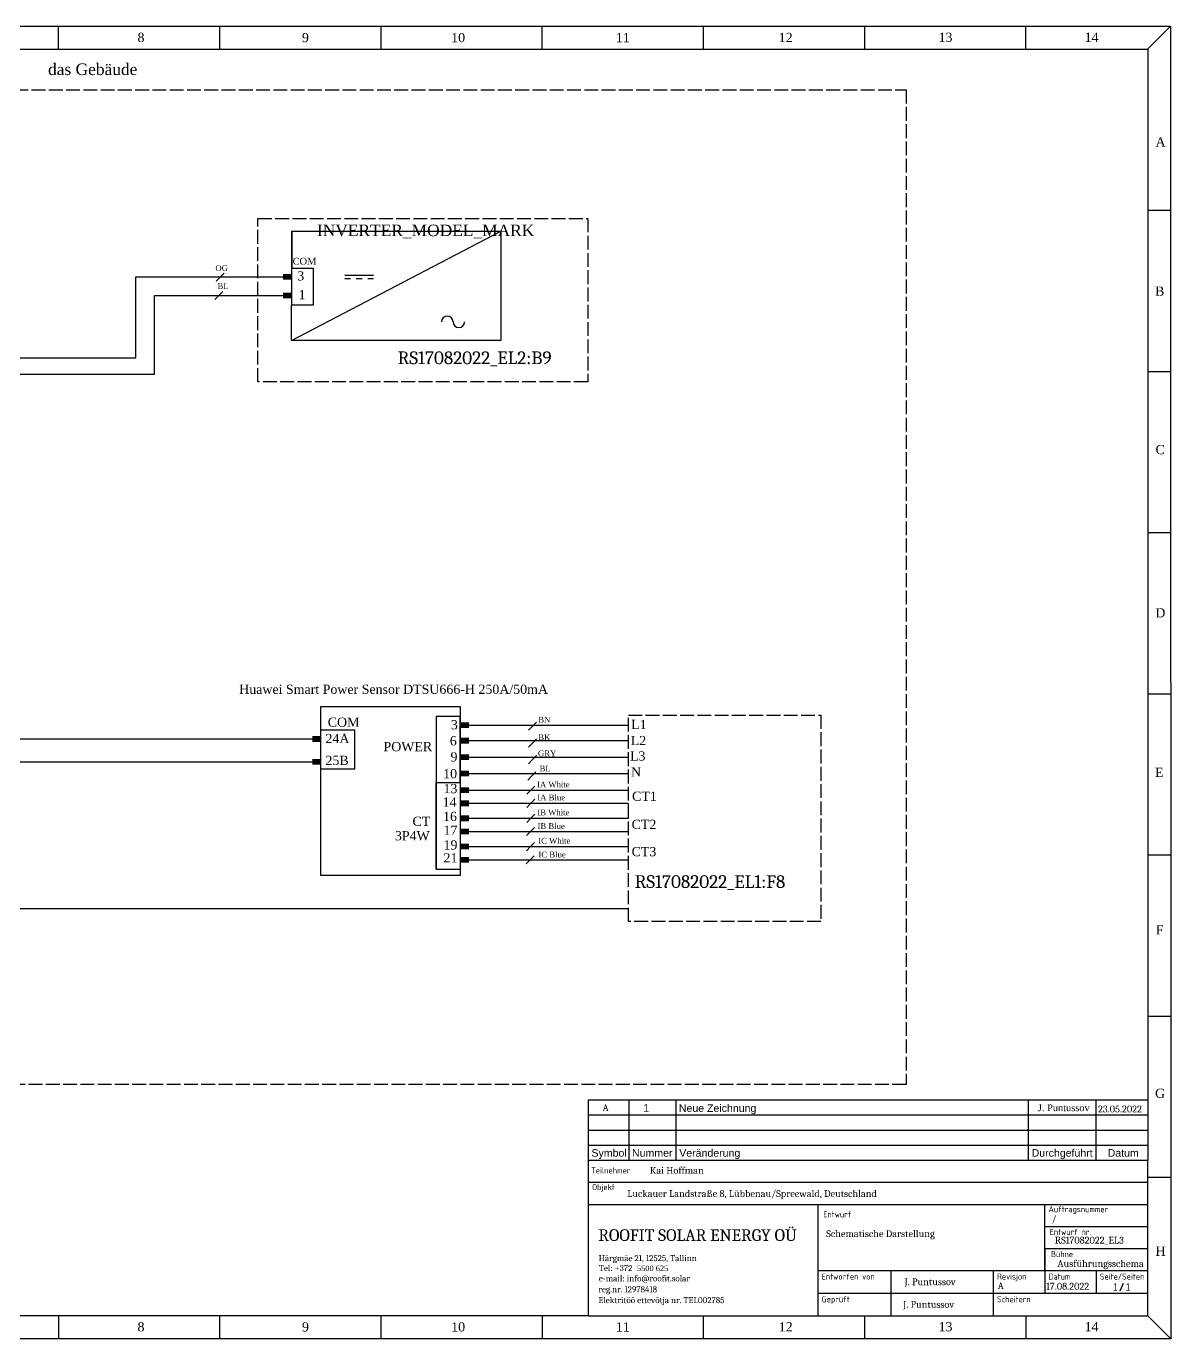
# Model space of a CAD drawing. Header units: millimetres. Extents: x -7007 to 90280, y -19770 to 37239.
# Drawn here: x 40589 to 90280, y -19770 to 37235 of the extents above; entities that cross this region are included whole.
import ezdxf
from ezdxf.enums import TextEntityAlignment as Align

# ---------------------------------------------------------------- set-up
doc = ezdxf.new("R2010")
doc.units = ezdxf.units.MM
doc.linetypes.add('ACAD_ISO02W100', pattern=[15, 12, -3])
doc.layers.add('KIRJANURK', color=7, linetype='Continuous')
doc.styles.add('cable length', font='times.ttf', dxfattribs={"height": 10})
doc.styles.add('Component', font='times.ttf', dxfattribs={"height": 50})
doc.styles.add('KIRJANURK', font='swissc.ttf')
doc.styles.add('KIRJANURK_ABI', font='isocp.shx')
doc.styles.add('MtXpl_Cambria', font='Cambria.ttf')
doc.styles.add('MtXpl_Times_New_Roma', font='times.ttf')
doc.styles.get("Standard").update_dxf_attribs({"font": 'arial.ttf'})
doc.styles.add('style1', font='times.ttf', dxfattribs={"height": 16})

# ---------------------------------------------------------------- blocks, each defined once
blk = doc.blocks.new('INVERTER')
for p, q in [((52108, 23580), (61190, 28330)), ((52115, 28330), (61190, 28330)), ((61190, 28330), (61190, 23580)), ((45340, 22830), (45340, 26350)), ((45340, 26350), (51740, 26350)), ((48828, 26160), (49003, 26338)), ((49003, 26338), (49178, 26517)), ((55670, 26410), (54420, 26410)), ((54670, 26260), (54420, 26260)), ((55170, 26260), (54920, 26260)), ((55670, 26260), (55420, 26260)), ((55670, 26410), (55670, 26410)), ((48946, 25540), (49122, 25718)), ((46160, 22130), (46160, 25540)), ((46160, 25540), (51733, 25540)), ((48771, 25362), (48946, 25540)), ((52108, 23580), (52108, 25120)), ((61190, 23580), (52108, 23580)), ((30075, 22830), (45340, 22830)), ((30075, 22130), (46160, 22130))]:
    blk.add_line(p, q)
at = {"color": 252, "linetype": 'ACAD_ISO02W100', "ltscale": 50, "true_color": 0x939598}
blk.add_lwpolyline([(50650, 28885), (64970, 28885), (64970, 21790), (50650, 21790)], close=True, dxfattribs=at)
for points in [[(52115, 26730), (52115, 26730), (52115, 28330), (52115, 28330)], [(52115, 26730), (53040, 26730), (53040, 25120), (52115, 25120)]]:
    blk.add_lwpolyline(points, close=True)
at = {"const_width": 250}
for points in [[(52115, 26350), (51740, 26350)], [(52108, 25540), (51733, 25540)]]:
    blk.add_lwpolyline(points, dxfattribs=at)
for centre, start, end in [((58870, 24400), 0, 180), ((59370, 24400), 180, 0)]:
    blk.add_arc(centre, 250, start, end)
at = {"style": 'Component'}
blk.add_text('INVERTER_MODEL_MARK', height=500, dxfattribs=at).set_placement((53210, 28120))
at = {"char_height": 250, "attachment_point": 1, "style": 'cable length'}
for s, insert, rotation in [('OG{\\fTimes New Roman|b0|i0|c186|p18; }', (48800, 26854), 0.5856), ('{\\fTimes New Roman|b0|i0|c186|p18;BL }', (48893, 26070), 0.3223)]:
    blk.add_mtext_dynamic_manual_height_columns(s, width=647.26, gutter_width=3125, heights=[592], dxfattribs=dict(at, insert=insert, rotation=rotation))
at = {"style": 'style1'}
for s, width, heights, insert, char_height, attachment_point in [('{\\fTimes New Roman|b0|i0|c186|p18;COM}', 3468.44, [0], (53185, 27180), 300, 3), ('{\\fTimes New Roman|b0|i0|c204|p18;3\\fTimes New Roman|b0|i0|c186|p18; }', 647.26, [592], (52356, 26596), 400, 1), ('{\\fTimes New Roman|b0|i0|c204|p18;1\\fTimes New Roman|b0|i0|c186|p18; }', 647.26, [592], (52414, 25779), 400, 1)]:
    blk.add_mtext_dynamic_manual_height_columns(s, width=width, gutter_width=3125, heights=heights, dxfattribs=dict(at, insert=insert, char_height=char_height, attachment_point=attachment_point))
at = {"layer": 'KIRJANURK', "style": 'MtXpl_Cambria'}
blk.add_text('RS17082022_EL2:B9', height=554.58, dxfattribs=at).set_placement((56713, 22559))

msp = doc.modelspace()

# ---------------------------------------------------------------- linework, layer by layer
for p, q in [((-7007, 37235), (90273, 37235)), ((41993, 36235), (41993, 37233)), ((48993, 36235), (48993, 37232)), ((55993, 36235), (55993, 37231)), ((62993, 36235), (62993, 37230)), ((69993, 36235), (69993, 37230)), ((76993, 36235), (76993, 37230)), ((83993, 36235), (83993, 37230)), ((89273, 36235), (90273, 37235)), ((90273, 37235), (90280, -19770)), ((-6007, 36235), (89273, 36235)), ((89280, 36230), (89280, -12016)), ((90280, 29230), (89279, 29230)), ((90280, 22230), (89279, 22230)), ((90280, 15230), (89279, 15230)), ((90280, 8230), (89279, 8230)), ((59810, 6884), (66730, 6884)), ((62570, 6834), (62747, 7011)), ((39400, 6280), (53005, 6280)), ((53380, 6680), (54840, 6680)), ((54840, 6680), (54840, 4970)), ((62394, 6657), (62570, 6834)), ((62570, 6102), (62747, 6279)), ((59810, 6207), (66730, 6207)), ((62394, 5925), (62570, 6102)), ((38290, 5290), (53005, 5290)), ((59810, 5489), (66730, 5489)), ((62394, 5207), (62570, 5384)), ((62570, 5384), (62747, 5561)), ((54840, 4970), (53380, 4970)), ((59810, 4779), (66730, 4779)), ((62360, 4497), (62536, 4674)), ((62536, 4674), (62713, 4851)), ((59810, 4060), (66730, 4060)), ((62318, 3883), (62495, 4060)), ((62495, 4060), (62671, 4237)), ((59810, 3485), (66730, 3485)), ((62318, 3308), (62495, 3485)), ((62495, 3485), (62671, 3662)), ((62495, 2835), (62671, 3012)), ((59810, 2835), (66730, 2835)), ((62318, 2658), (62495, 2835)), ((62482, 2260), (62659, 2437)), ((59810, 2260), (66730, 2260)), ((62306, 2083), (62482, 2260)), ((62482, 1605), (62659, 1782)), ((59810, 1605), (66730, 1605)), ((62306, 1428), (62482, 1605)), ((62470, 1030), (62647, 1207)), ((90280, 1230), (89279, 1230)), ((58380, 630), (59435, 630)), ((59810, 1030), (66730, 1030)), ((62293, 853), (62470, 1030)), ((35700, -1090), (66730, -1090)), ((90280, -5770), (89279, -5770)), ((90280, -12770), (89279, -12770)), ((88083, -17686), (88228, -17354)), ((65000, -18775), (-6000, -18765)), ((42000, -19770), (42000, -18772)), ((49000, -19770), (49000, -18773)), ((56000, -19770), (56000, -18774)), ((63000, -19770), (63000, -18775)), ((70000, -19770), (70000, -18775)), ((77000, -19770), (77000, -18775)), ((84000, -19770), (84000, -18775)), ((90280, -19770), (89279, -18775)), ((90280, -19770), (-7000, -19770))]:
    msp.add_line(p, q)
at = {"color": 0}
for p, q in [((65000, -10047), (65000, -9391)), ((65000, -9391), (89280, -9391)), ((66760, -10047), (66760, -9391)), ((68810, -10047), (68810, -9391)), ((84110, -10047), (84110, -9391)), ((87049, -10047), (87049, -9391)), ((65000, -10704), (65000, -10047)), ((65000, -10047), (89280, -10047)), ((66760, -10704), (66760, -10047)), ((68810, -10704), (68810, -10047)), ((84110, -10704), (84110, -10047)), ((87049, -10704), (87049, -10047)), ((89280, -10047), (89280, -10704)), ((65000, -11360), (65000, -10704)), ((65000, -10704), (89280, -10704)), ((65000, -10704), (89280, -10704)), ((65000, -10704), (89280, -10704)), ((66760, -11360), (66760, -10704)), ((68810, -11360), (68810, -10704)), ((84110, -11360), (84110, -10704)), ((87049, -11360), (87049, -10704)), ((89280, -10704), (89280, -11360)), ((65000, -12016), (65000, -11360)), ((65000, -11360), (89280, -11360)), ((65000, -11360), (89280, -11360)), ((66760, -12016), (66760, -11360)), ((68810, -12016), (68810, -11360)), ((84110, -12016), (84110, -11360)), ((87049, -12016), (87049, -11360)), ((89280, -11360), (89280, -12016)), ((65000, -12016), (89280, -12016)), ((65000, -18775), (65000, -12016)), ((65000, -12016), (89280, -12016)), ((89280, -18775), (89280, -12016)), ((65000, -12974), (89280, -12974)), ((65000, -13932), (89280, -13932)), ((74974, -18775), (74974, -13932)), ((84818, -16806), (84818, -13932)), ((84818, -14890), (89280, -14890)), ((84818, -15822), (84818, -16806)), ((84818, -15848), (89280, -15848)), ((84818, -15848), (84818, -16806)), ((74974, -16806), (89280, -16806)), ((78124, -16806), (78124, -18775)), ((82586, -18775), (82586, -16806)), ((84818, -16806), (84818, -17791)), ((87049, -16806), (87049, -17791)), ((74974, -17791), (89280, -17791)), ((82586, -17791), (84818, -17791)), ((84818, -17791), (87049, -17791)), ((65000, -18775), (89280, -18775))]:
    msp.add_line(p, q, dxfattribs=at)
at = {"color": 1, "linetype": 'ACAD_ISO02W100', "ltscale": 50}
msp.add_lwpolyline([(4820, 34480), (78790, 34480), (78790, -8730), (4820, -8730)], close=True, dxfattribs=at)
for points in [[(59435, 350), (53380, 350), (53380, 7690), (59435, 7690)], [(59435, 7260), (58380, 7260), (58380, 4390), (59435, 4390)], [(58380, 4390), (58380, 4390), (58380, 630), (58380, 630)]]:
    msp.add_lwpolyline(points, close=True)
at = {"const_width": 250}
for points in [[(59810, 6884), (59435, 6884)], [(53380, 6280), (53005, 6280)], [(59810, 6207), (59435, 6207)], [(53380, 5290), (53005, 5290)], [(59810, 5489), (59435, 5489)], [(59810, 4779), (59435, 4779)], [(59810, 4060), (59435, 4060)], [(59810, 3485), (59435, 3485)], [(59810, 2835), (59435, 2835)], [(59810, 2260), (59435, 2260)], [(59810, 1605), (59435, 1605)], [(59810, 1030), (59435, 1030)]]:
    msp.add_lwpolyline(points, dxfattribs=at)
at = {"color": 252, "linetype": 'ACAD_ISO02W100', "ltscale": 50, "true_color": 0x939598}
msp.add_lwpolyline([(66730, 7319), (75090, 7319), (75090, -1648), (66730, -1648)], close=True, dxfattribs=at)

# ---------------------------------------------------------------- block references
msp.add_blockref('INVERTER', (0, 0))

# ---------------------------------------------------------------- texts
at = {"color": 0}
for s, height, p in [('1', 328, (67377, -9908)), ('Neue Zeichnung', 328.11, (68924, -9918)), ('Symbol', 328.1, (65131, -11863)), ('Nummer', 328.1, (66891, -11863)), ('Veränderung', 328.11, (68941, -11863)), ('Durchgeführt', 328.11, (84241, -11863)), ('Datum', 328.1, (87541, -11863))]:
    msp.add_text(s, height=height, dxfattribs=at).set_placement(p)
at = {"color": 0, "style": 'KIRJANURK_ABI'}
for s, height, p in [('Teilnehmer', 262.5, (65115, -12591)), ('Objekt', 262.5, (65157, -13315)), ('Entwurf', 262.5, (75191, -14497)), ('Entworfen von', 262.49, (75124, -17200)), ('Datum', 262.5, (84968, -17200)), ('Geprüft', 262.5, (75124, -18184))]:
    msp.add_text(s, height=height, dxfattribs=at).set_placement(p)
at = {"color": 0, "linetype": 'Continuous', "style": 'KIRJANURK_ABI'}
for s, height, p in [('Auftragsnummer', 262.49, (84975, -14273)), ('Entwurf nr.', 262.49, (85021, -15264)), ('Bühne', 262.5, (85081, -16225)), ('Revisjon', 262.5, (82737, -17200)), ('Seite/Seiten', 262.49, (87199, -17200)), ('Scheitern', 262.5, (82737, -18185))]:
    msp.add_text(s, height=height, dxfattribs=at).set_placement(p)
at = {"attachment_point": 1}
for s, width, gutter_width, heights, insert, char_height, style in [('{\\fTimes New Roman|b0|i0|c186|p18;8}', 870, 1250, [0], (45420, 36951), 400, 'style1'), ('{\\fTimes New Roman|b0|i0|c186|p18;9}', 870, 1250, [0], (52560, 36944), 400, 'style1'), ('{\\fTimes New Roman|b0|i0|c186|p18;10}', 870, 1250, [0], (59040, 36943), 400, 'style1'), ('{\\fTimes New Roman|b0|i0|c186|p18;11}', 870, 1250, [0], (66190, 36943), 400, 'style1'), ('{\\fTimes New Roman|b0|i0|c186|p18;12}', 870, 1250, [0], (73260, 36950), 400, 'style1'), ('{\\fTimes New Roman|b0|i0|c186|p18;13}', 870, 1250, [0], (80200, 36957), 400, 'style1'), ('{\\fTimes New Roman|b0|i0|c186|p18;14}', 870, 1250, [0], (86540, 36957), 400, 'style1'), ('{\\fTimes New Roman|b0|i0|c186|p18;das Gebäude}', 10041.26, 6250, [1807], (41535, 35617), 500, 'style1'), ('{\\fTimes New Roman|b0|i0|c186|p18;A}', 870, 1250, [0], (89620, 32410), 400, 'style1'), ('{\\fTimes New Roman|b0|i0|c186|p18;B}', 870, 1250, [0], (89600, 25930), 400, 'style1'), ('{\\fTimes New Roman|b0|i0|c186|p18;C}', 870, 1250, [0], (89620, 19050), 400, 'style1'), ('{\\fTimes New Roman|b0|i0|c186|p18;D}', 870, 1250, [0], (89610, 11960), 400, 'style1'), ('Huawei S{\\fTimes New Roman|b0|i0|c186|p18;mart Power Sensor DTSU666-H 250A/50mA}', 13625.69, 2822, [1346], (49835, 8639), 400, 'style1'), ('{\\fTimes New Roman|b0|i0|c186|p18;COM}', 647.26, 3125, [592], (53680, 7209), 400, 'style1'), ('{\\fTimes New Roman|b0|i0|c204|p18;3\\fTimes New Roman|b0|i0|c186|p18; }', 647.26, 3125, [592], (59025, 7101), 400, 'style1'), ('{\\fTimes New Roman|b0|i0|c186|p18;BN }', 647.26, 3125, [592], (62819, 7240), 250, 'cable length'), ('{\\fTimes New Roman|b0|i0|c186|p18;L1 }', 647.26, 3125, [592], (66854, 7112), 400, 'style1'), ('{\\fTimes New Roman|b0|i0|c204|p18;24\\fTimes New Roman|b0|i0|c186|p18;A }', 647.26, 3125, [592], (53580, 6500), 400, 'style1'), ('{\\fTimes New Roman|b0|i0|c204|p18;6\\fTimes New Roman|b0|i0|c186|p18; }', 647.26, 3125, [592], (58980, 6401), 400, 'style1'), ('{\\fTimes New Roman|b0|i0|c186|p18;BK }', 647.26, 3125, [592], (62819, 6479), 250, 'cable length'), ('{\\fTimes New Roman|b0|i0|c186|p18;L2 }', 647.26, 3125, [592], (66833, 6413), 400, 'style1'), ('{\\fTimes New Roman|b0|i0|c186|p18;POWER}', 647.26, 3125, [592], (56099, 6148), 400, 'style1'), ('{\\fTimes New Roman|b0|i0|c204|p18;9\\fTimes New Roman|b0|i0|c186|p18; }', 647.26, 3125, [592], (59008, 5704), 400, 'style1'), ('{\\fTimes New Roman|b0|i0|c186|p18;GRY }', 647.26, 3125, [592], (62807, 5780), 250, 'cable length'), ('{\\fTimes New Roman|b0|i0|c186|p18;L3 }', 647.26, 3125, [592], (66803, 5743), 400, 'style1'), ('{\\fTimes New Roman|b0|i0|c204|p18;25\\fTimes New Roman|b0|i0|c186|p18;B\\fTimes New Roman|b0|i0|c204|p18;  \\fTimes New Roman|b0|i0|c186|p18; }', 647.26, 3125, [592], (53580, 5550), 400, 'style1'), ('{\\fTimes New Roman|b0|i0|c204|p18;10\\fTimes New Roman|b0|i0|c186|p18; }', 647.26, 3125, [592], (58691, 4972), 400, 'style1'), ('{\\fTimes New Roman|b0|i0|c186|p18;BL }', 647.26, 3125, [592], (62875, 5123), 250, 'cable length'), ('{\\fTimes New Roman|b0|i0|c186|p18;N }', 647.26, 3125, [592], (66843, 5050), 400, 'style1'), ('{\\fTimes New Roman|b0|i0|c186|p18;E}', 870, 1250, [0], (89600, 5030), 400, 'style1'), ('{\\fTimes New Roman|b0|i0|c204|p18;13\\fTimes New Roman|b0|i0|c186|p18; }', 647.26, 3125, [592], (58705, 4327), 400, 'style1'), ('{\\fTimes New Roman|b0|i0|c186|p18;IA White}', 1417.38, 3125, [618], (62765, 4427), 250, 'cable length'), ('{\\fTimes New Roman|b0|i0|c186|p18;CT1 }', 647.26, 3125, [592], (66893, 3993), 400, 'style1'), ('{\\fTimes New Roman|b0|i0|c204|p18;14\\fTimes New Roman|b0|i0|c186|p18; }', 647.26, 3125, [592], (58665, 3737), 400, 'style1'), ('{\\fTimes New Roman|b0|i0|c186|p18;IA Blue}', 1417.38, 3125, [618], (62777, 3864), 250, 'cable length'), ('{\\fTimes New Roman|b0|i0|c186|p18;CT}', 819.31, 3125, [608], (57360, 2905), 400, 'style1'), ('{\\fTimes New Roman|b0|i0|c204|p18;16\\fTimes New Roman|b0|i0|c186|p18; }', 647.26, 3125, [592], (58685, 3117), 400, 'style1'), ('{\\fTimes New Roman|b0|i0|c186|p18;IB White}', 1417.38, 3125, [618], (62777, 3214), 250, 'cable length'), ('{\\fTimes New Roman|b0|i0|c186|p18;3P4W}', 647.26, 3125, [592], (56597, 2277), 400, 'style1'), ('{\\fTimes New Roman|b0|i0|c204|p18;17\\fTimes New Roman|b0|i0|c186|p18; }', 647.26, 3125, [592], (58705, 2517), 400, 'style1'), ('{\\fTimes New Roman|b0|i0|c186|p18;IB Blue}', 1417.38, 3125, [618], (62787, 2624), 250, 'cable length'), ('{\\fTimes New Roman|b0|i0|c186|p18;CT2 }', 647.26, 3125, [592], (66873, 2772), 400, 'style1'), ('{\\fTimes New Roman|b0|i0|c204|p18;19\\fTimes New Roman|b0|i0|c186|p18; }', 647.26, 3125, [592], (58705, 1877), 400, 'style1'), ('{\\fTimes New Roman|b0|i0|c186|p18;IC White}', 1417.38, 3125, [618], (62817, 1984), 250, 'cable length'), ('{\\fTimes New Roman|b0|i0|c204|p18;21\\fTimes New Roman|b0|i0|c186|p18; }', 647.26, 3125, [592], (58705, 1317), 400, 'style1'), ('{\\fTimes New Roman|b0|i0|c186|p18;IC Blue}', 1417.38, 3125, [618], (62827, 1384), 250, 'cable length'), ('{\\fTimes New Roman|b0|i0|c186|p18;CT3 }', 647.26, 3125, [592], (66872, 1587), 400, 'style1'), ('{\\fTimes New Roman|b0|i0|c186|p18;F}', 870, 1250, [0], (89630, -1810), 400, 'style1'), ('{\\fTimes New Roman|b0|i0|c186|p18;G}', 870, 1250, [0], (89600, -8910), 400, 'style1'), ('{\\fTimes New Roman|b0|i0|c186|p18;H}', 870, 1250, [0], (89620, -15770), 400, 'style1'), ('{\\fTimes New Roman|b0|i0|c186|p18;8}', 870, 1250, [0], (45420, -19049), 400, 'style1'), ('{\\fTimes New Roman|b0|i0|c186|p18;9}', 870, 1250, [0], (52560, -19056), 400, 'style1'), ('{\\fTimes New Roman|b0|i0|c186|p18;10}', 870, 1250, [0], (59040, -19057), 400, 'style1'), ('{\\fTimes New Roman|b0|i0|c186|p18;11}', 870, 1250, [0], (66190, -19057), 400, 'style1'), ('{\\fTimes New Roman|b0|i0|c186|p18;12}', 870, 1250, [0], (73260, -19050), 400, 'style1'), ('{\\fTimes New Roman|b0|i0|c186|p18;13}', 870, 1250, [0], (80200, -19043), 400, 'style1'), ('{\\fTimes New Roman|b0|i0|c186|p18;14}', 870, 1250, [0], (86540, -19043), 400, 'style1')]:
    msp.add_mtext_dynamic_manual_height_columns(s, width=width, gutter_width=gutter_width, heights=heights, dxfattribs=dict(at, insert=insert, char_height=char_height, style=style))
at = {"insert": (84509, -9587), "char_height": 298.2, "width": 2298.54, "attachment_point": 1, "style": 'Component'}
msp.add_mtext('J. Puntussov', dxfattribs=at)
at = {"layer": 'KIRJANURK'}
for s, height, style, p in [('RS17082022_EL1:F8', 554.58, 'MtXpl_Cambria', (67005, -191)), ('A', 298, 'MtXpl_Cambria', (65611, -9884)), ('23.05.2022', 298.2, 'MtXpl_Cambria', (87121, -9940)), ('Kai Hoffman', 298.2, 'MtXpl_Cambria', (67662, -12606)), ('Luckauer Landstraße 8, Lübbenau/Spreewald, Deutschland', 298.2, 'MtXpl_Cambria', (66681, -13613)), ('/', 298, 'MtXpl_Cambria', (85103, -14710)), ('ROOFIT SOLAR ENERGY OÜ', 504.22, 'MtXpl_Cambria', (65425, -15520)), ('Schematische Darstellung', 298.2, 'MtXpl_Cambria', (75322, -15353)), ('RS17082022_EL3', 298.2, 'MtXpl_Cambria', (85246, -15637)), ('   Härgmäe 21, 12525, Tallinn', 261.66, 'MtXpl_Cambria', (65181, -16400)), ('Ausführungsschema', 298.2, 'MtXpl_Cambria', (85359, -16653)), ('  Tel: +372 ', 261.66, 'MtXpl_Cambria', (65277, -16830)), ('  e-mail: info@roofit.solar', 261.66, 'MtXpl_Cambria', (65277, -17277)), ('5500 625', 239.9, 'MtXpl_Times_New_Roma', (67105, -16830)), ('reg.nr. 12978418', 261.66, 'MtXpl_Cambria', (65432, -17753)), ('J. Puntussov', 298.2, 'MtXpl_Cambria', (78721, -17445)), ('A', 298, 'MtXpl_Cambria', (82767, -17613)), ('17.08.2022', 298.2, 'MtXpl_Cambria', (84870, -17637)), ('Elektritöö ettevõtja nr. TEL002785', 261.66, 'MtXpl_Cambria', (65432, -18223)), ('J. Puntussov', 298.2, 'MtXpl_Cambria', (78657, -18427))]:
    msp.add_text(s, height=height, dxfattribs=dict(at, style=style)).set_placement(p)
at = {"layer": 'KIRJANURK', "style": 'KIRJANURK', "flags": 8}
msp.add_attdef('1', text='', height=328, dxfattribs=at).set_placement((87984, -17686), align=Align.RIGHT)
msp.add_attdef('1', (88327, -17686), '', height=328, dxfattribs=at)

doc.saveas('drawing.dxf')
